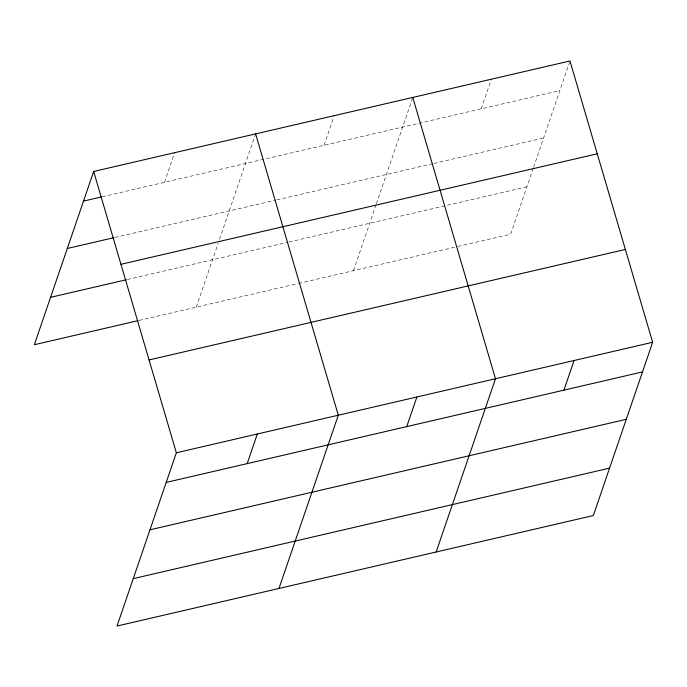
<?xml version="1.0" encoding="UTF-8"?>
<svg xmlns="http://www.w3.org/2000/svg" width="687" height="687" viewBox="0 0 687 687"><rect width="100%" height="100%" fill="white"/><g stroke="black" fill="none" stroke-linecap="round" stroke-linejoin="round"><path stroke-width="0.52" stroke-dasharray="3.44 2.58" d="M164.494 182.313L174.635 152.686M196.293 307.149L218.2 243.146M219.539 239.248L255.607 133.896M324.049 145.3L334.2 115.665M353.47 270.678L376.047 204.735M376.382 203.756L412.784 97.434M481.235 108.829L491.377 79.203M533.232 168.263L510.647 234.215L455.842 246.934M533.567 167.293L569.97 60.971M102.208 196.765L559.819 90.598M115.047 237.419L275.77 200.123M276.801 199.891L432.947 163.661M433.986 163.42L543.597 137.993M127.396 279.497L288.008 242.236M289.038 241.996L526.877 186.821M139.195 320.391L297.634 283.637M298.665 283.396L454.811 247.174"/><path stroke-width="1.03" d="M93.664 171.467L176.353 452.785L117.03 626.029L593.336 515.533L652.65 342.281L569.97 60.971L93.664 171.467L34.35 344.719L138.156 320.631M247.174 463.631L257.324 433.995M278.974 588.458L338.296 415.214L255.607 133.896M406.738 426.61L416.88 396.983M436.151 551.996L495.473 378.752L412.784 97.434M563.915 390.147L574.057 360.512M83.522 201.102L101.169 197.006M67.292 248.496L114.008 237.659M120.955 264.306L597.252 153.802M50.58 297.325L126.356 279.738M149.062 359.954L625.368 249.45M176.353 452.785L652.65 342.281M166.202 482.411L642.508 371.916M149.981 529.806L626.278 419.31M133.261 578.634L609.558 468.139"/></g></svg>
